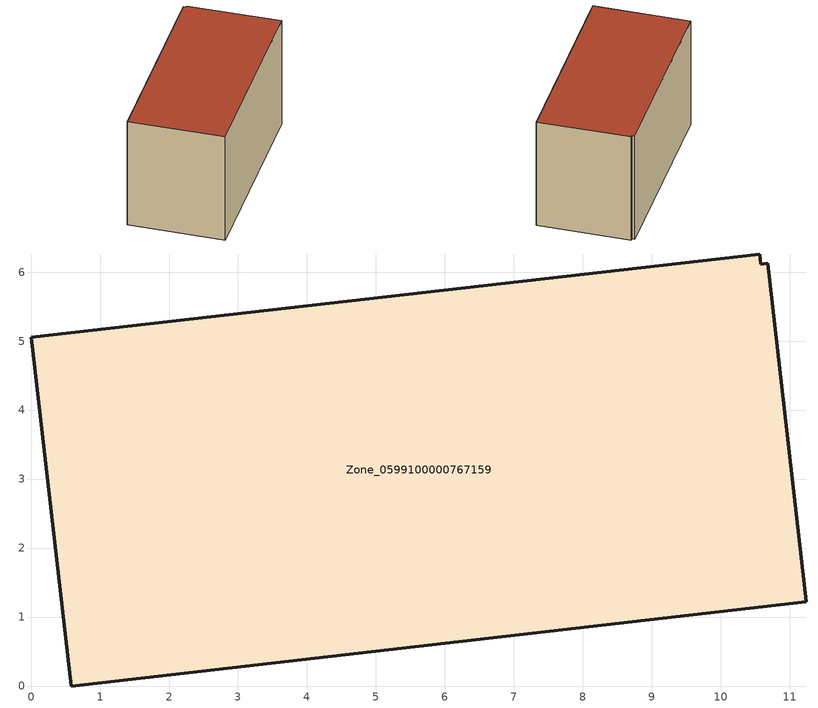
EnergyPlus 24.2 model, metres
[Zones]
Zone_0599100000767159
 floor ground (C_G): 10.68,6.13 11.24,1.22 0.58,0 0,5.05 10.56,6.26 10.58,6.12 z0
 wall outside (C_F): 0.58,0 11.24,1.22 10.68,6.13 10.58,6.12 10.56,6.26 0,5.05 0.58,0 z0:6.26
 roof outside (C_R): 11.24,1.22 10.68,6.13 10.58,6.12 10.56,6.26 0,5.05 0.58,0 z6.26
[BUILDING]
Pand.0599100000767159: North Axis=0; Terrain=City; Loads Convergence Tolerance Value=0.04; Temperature Convergence Tolerance Value=0.4; Solar Distribution=FullExterior; Maximum Number of Warmup Days=25; Minimum Number of Warmup Days=1
[Site:Location]
Rotterdam.The.Hague.AP_ZH_NLD Design_Conditions: Latitude=51.96; Longitude=4.45; Time Zone=1; Elevation=-4.5
[SITE:GROUNDTEMPERATURE:BUILDINGSURFACE]
18, 18, 18, 18, 18, 18, 18, 18, 18, 18, 18, 18
[MATERIAL] Thermal Absorptance=0.9; Solar Absorptance=0.7; Visible Absorptance=0.7
Name | Roughness | Thickness | Conductivity | Density | Specific Heat
G.TI.2006-2014 | MediumSmooth | 0.15 | 0.06 | 540 | 1210
F.TI.2006-2014 | Rough | 0.3 | 0.12 | 1920 | 840
R.TI.2006-2014 | MediumRough | 0.2 | 0.08 | 1500 | 1000
[CONSTRUCTION]
C_G: G.TI.2006-2014
C_F: F.TI.2006-2014
C_R: R.TI.2006-2014
[ZONE]
Zone_0599100000767159: Type=1; Multiplier=1; Ceiling Height=Autocalculate; Volume=Autocalculate; Floor Area=autocalculate; Part of Total Floor Area=Yes
[ZONEINFILTRATION:DESIGNFLOWRATE]
Infil_Zone_0599100000767159: Zone or ZoneList or Space or SpaceList=Zone_0599100000767159; Schedule=AlwaysOn; Design Flow Rate Calculation Method=Flow/Area; Flow Rate per Floor Area=0.0015; Constant Term Coefficient=1; Temperature Term Coefficient=0; Velocity Term Coefficient=0; Velocity Squared Term Coefficient=0
[HVACTEMPLATE:ZONE:IDEALLOADSAIRSYSTEM]
Zone_0599100000767159: Maximum Heating Supply Air Temperature=50; Minimum Cooling Supply Air Temperature=13; Maximum Heating Supply Air Humidity Ratio=0.0156; Minimum Cooling Supply Air Humidity Ratio=0.0077; Heating Limit=NoLimit; Cooling Limit=NoLimit; Dehumidification Control Type=ConstantSensibleHeatRatio; Cooling Sensible Heat Ratio=0.7; Dehumidification Setpoint=60; Humidification Control Type=None; Humidification Setpoint=30; Outdoor Air Method=None; Outdoor Air Flow Rate per Person=0.00944; Outdoor Air Flow Rate per Zone Floor Area=0; Outdoor Air Flow Rate per Zone=0; Demand Controlled Ventilation Type=None; Outdoor Air Economizer Type=NoEconomizer; Heat Recovery Type=None; Sensible Heat Recovery Effectiveness=0.7; Latent Heat Recovery Effectiveness=0.65
[ZONECONTROL:THERMOSTAT]
ThermostatControl_Zone_0599100000767159: Zone or ZoneList=Zone_0599100000767159; Control Type Schedule=DualSetpointControlType; Control 1=Thermostat_Zone_0599100000767159; Temperature Difference Between Cutout And Setpoint=0
[THERMOSTATSETPOINT:DUALSETPOINT]
Thermostat_Zone_0599100000767159: Heating Setpoint Temperature Schedule=HeatingSetpoint_Zone_0599100000767159; Cooling Setpoint Temperature Schedule=CoolingSetpoint_Zone_0599100000767159
[SCHEDULE:COMPACT]
HeatingSetpoint_Zone_0599100000767159: Through: 12/31, For: AllDays, Until: 24:00, 21
CoolingSetpoint_Zone_0599100000767159: Through: 12/31, For: AllDays, Until: 24:00, 24
DualSetpointControlType: Through: 12/31, For: AllDays, Until: 24:00, 4
AlwaysOn: Through: 12/31, For: AllDays, Until: 24:00, 1
